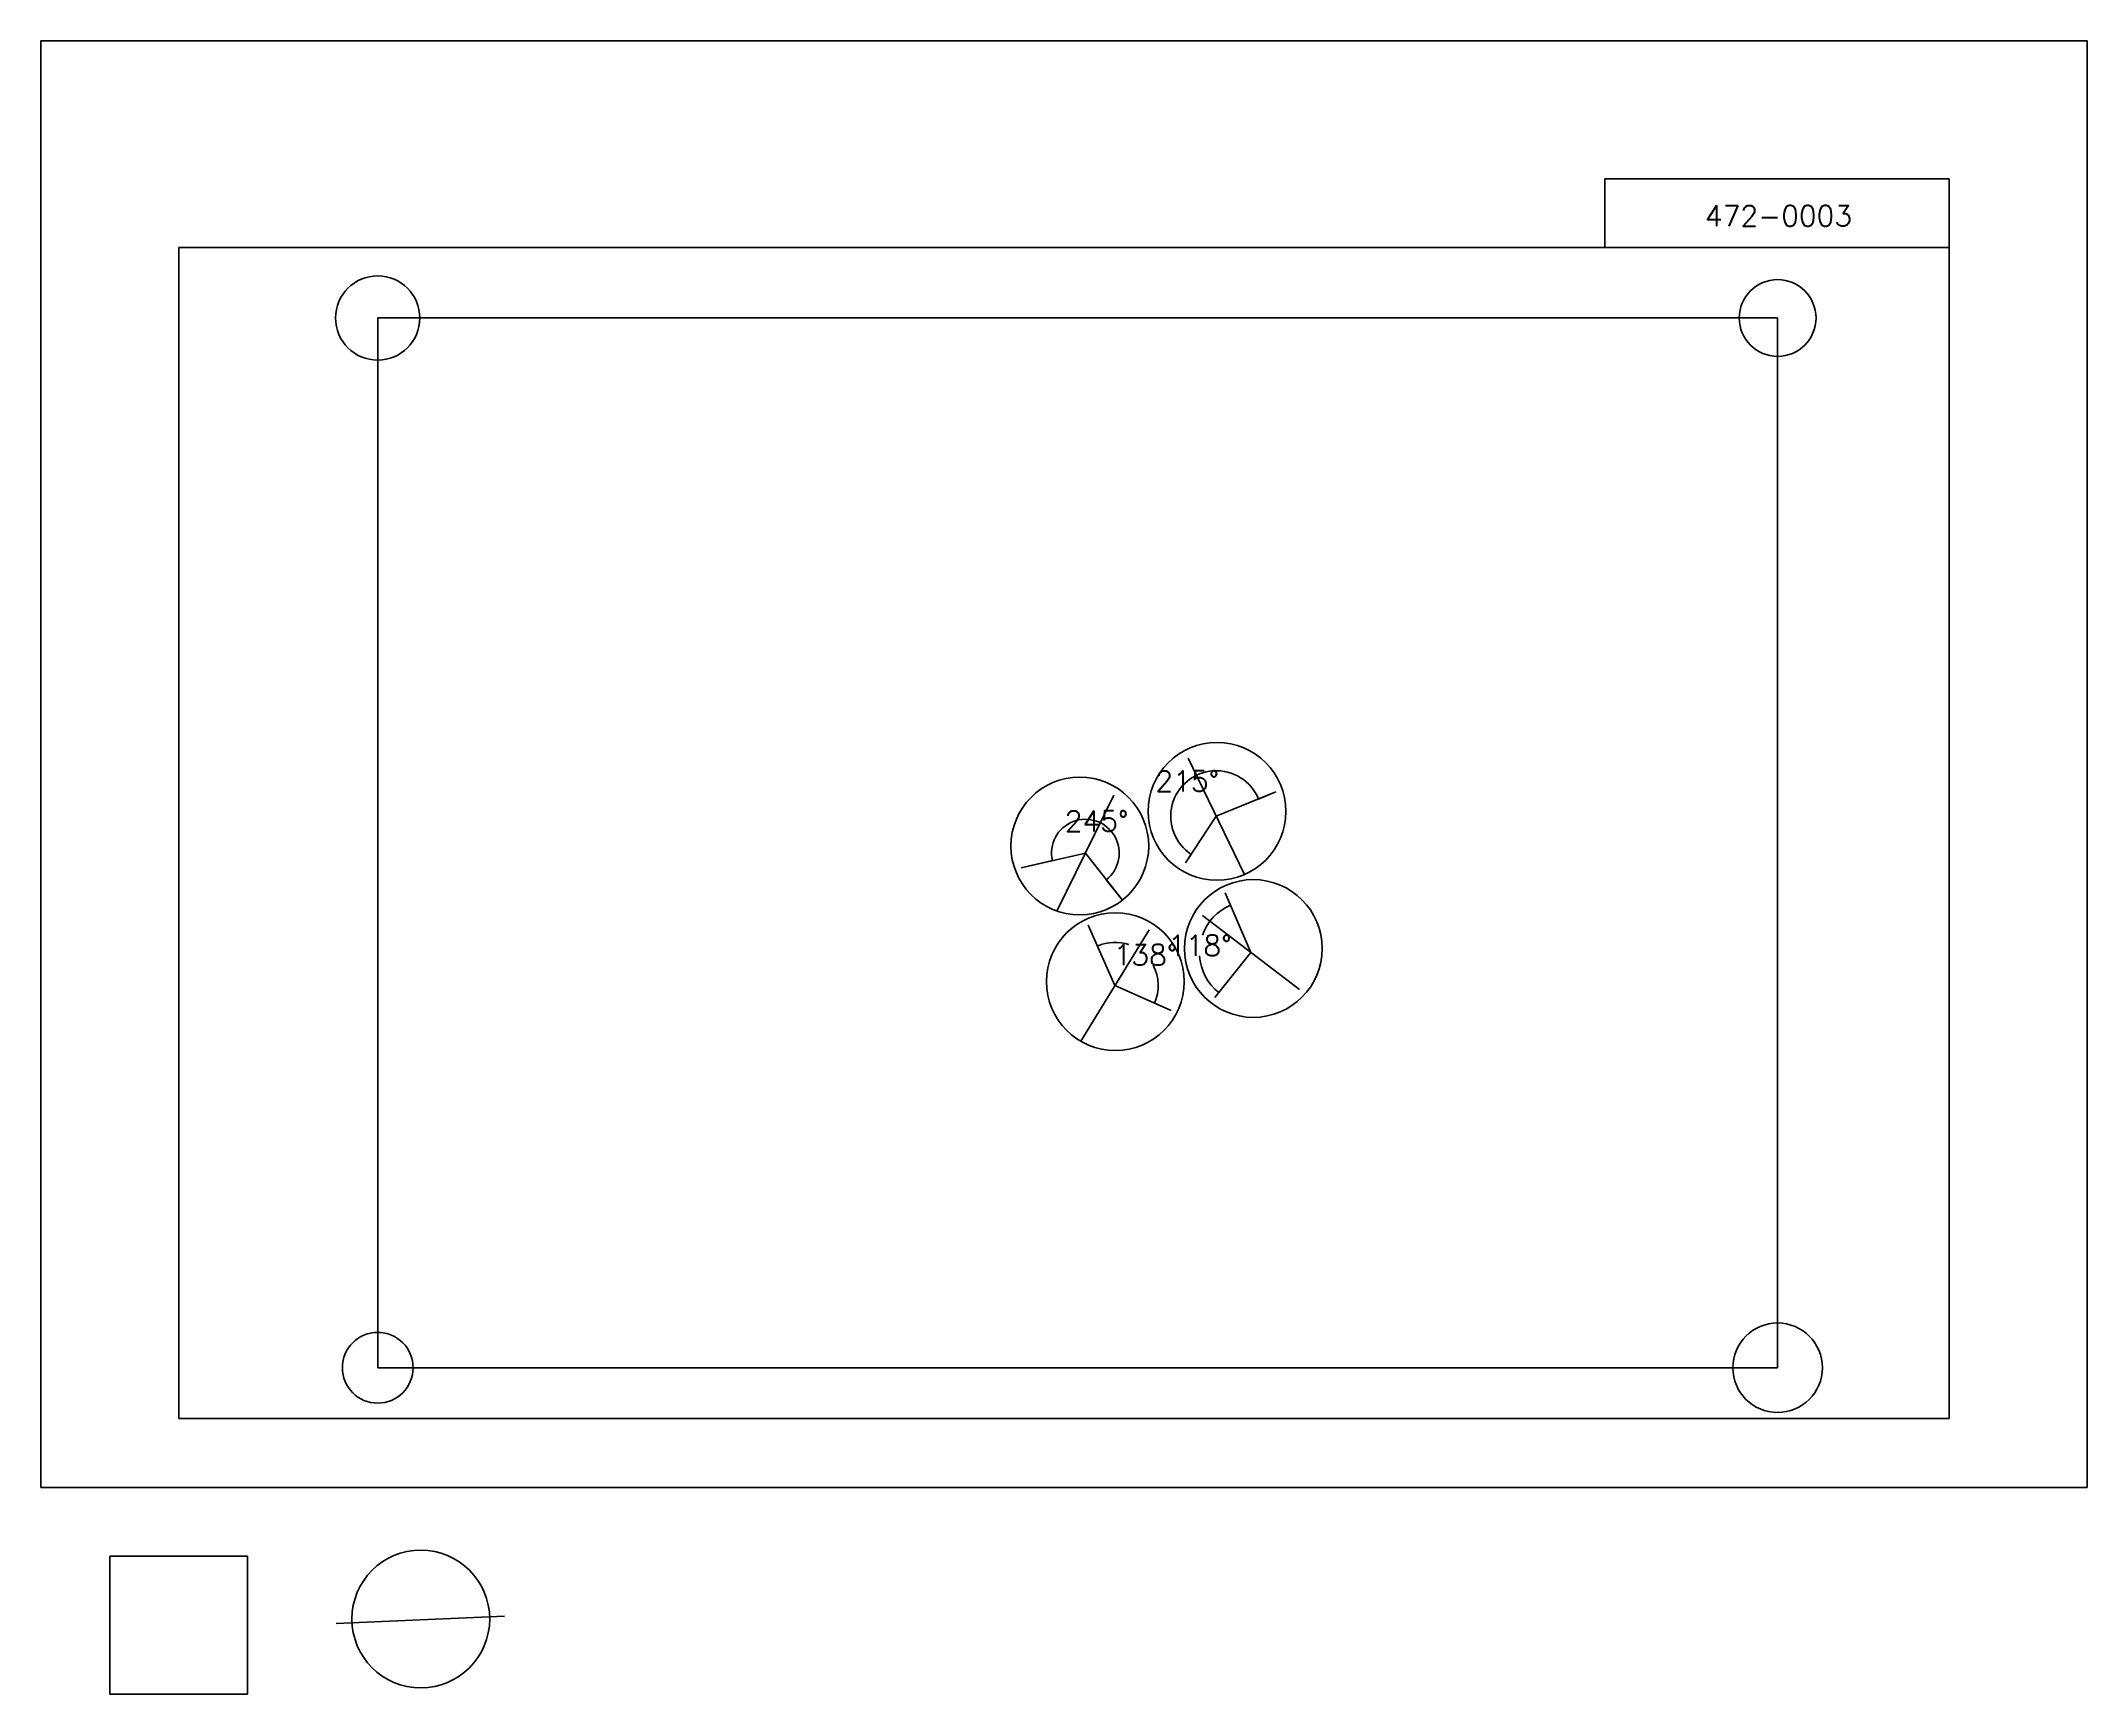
# Model space of a CAD drawing. Extents: x 0 to 1485000, y -150000 to 1050000.
import ezdxf

# ---------------------------------------------------------------- set-up
doc = ezdxf.new("R2010")
doc.units = 0
doc.header["$MEASUREMENT"] = 0
doc.layers.get('0').update_dxf_attribs({"linetype": 'CONTINUOUS'})
doc.layers.get('Defpoints').update_dxf_attribs({"linetype": 'CONTINUOUS'})
for name, color, linetype in [('_0-0_', 7, 'CONTINUOUS'), ('_0-1_V-nasSTD', 7, 'CONTINUOUS'), ('_0-2_番号', 7, 'CONTINUOUS'), ('ADD_LINE', 7, 'CONTINUOUS'), ('文字', 7, 'CONTINUOUS'), ('画像', 7, 'CONTINUOUS')]:
    doc.layers.add(name, color=color, linetype=linetype)
doc.styles.get("Standard").update_dxf_attribs({"font": 'txt', "height": 15000, "bigfont": 'bigfont.shx'})
doc.dimstyles.get("Standard").update_dxf_attribs({"dimtxt": 0.18, "dimasz": 0.18, "dimexe": 0.18, "dimexo": 0.0625, "dimgap": 0.09, "dimtad": 0, "dimtih": 1, "dimtoh": 1, "dimdec": 4, "dimzin": 0, "dimdsep": 46, "dimtxsty": 'Standard', "dimcen": 0.09, "dimadec": 0, "dimazin": 0, "dimtfac": 1, "dimtdec": 4, "dimtofl": 0, "dimtmove": 0, "dimatfit": 3, "dimfxl": 1, "dimtolj": 1, "dimtzin": 0, "dimarcsym": 0})
picture_1 = doc.add_image_def('image1.jpg', size_in_pixel=(800, 600))

# ---------------------------------------------------------------- blocks, each defined once
blk = doc.blocks.new('-000-CCURVE_ORG002')
at = {"layer": '_0-0_', "color": 5, "linetype": 'Continuous'}
for p, q in [((30, -10), (10, -10)), ((10, -10), (10, -30)), ((30, -30), (30, -10)), ((10, -30), (30, -30))]:
    blk.add_line(p, q, dxfattribs=at)
blk = doc.blocks.new('-008-$$ATRU$$11$$背景色$$色$$0_0_0')
at = {"layer": '_0-2_番号'}
blk.add_blockref('-000-CCURVE_ORG002', (0, 0), dxfattribs=at)
blk = doc.blocks.new('*D41')
at = {"layer": '_0-0_', "color": 0, "linetype": 'Continuous', "lineweight": -2}
for p, q in [((711325, 449784), (734053, 454973)), ((784901, 426266), (773196, 441138))]:
    blk.add_line(p, q, dxfattribs=at)
blk.add_arc((758003, 460442), 24566, 308.205452, 192.861352, dxfattribs=at)
at = {"layer": '_0-0_', "color": 0}
for points in [[(734053, 454974), (734053, 454974), (734053, 454973)], [(773196, 441138), (773196, 441138), (773196, 441138)]]:
    blk.add_solid(points, dxfattribs=at)
at = {"layer": 'Defpoints', "color": 0}
for p in [(758003, 460442), (779329, 472635), (711325, 449784), (784901, 426266)]:
    blk.add_point(p, dxfattribs=at)
at = {"layer": '_0-0_', "color": 0, "linetype": 'Continuous', "insert": (766190, 483604), "char_height": 15000, "attachment_point": 5}
blk.add_mtext('\\A1;245%%d', dxfattribs=at)
blk = doc.blocks.new('*D42')
at = {"layer": '_0-0_', "color": 0, "linetype": 'Continuous', "lineweight": -2}
for p, q in [((896348, 504822), (883666, 499653)), ((830771, 453297), (834866, 459527))]:
    blk.add_line(p, q, dxfattribs=at)
blk.add_arc((853036, 487167), 33078, 22.177395, 236.679779, dxfattribs=at)
at = {"layer": '_0-0_', "color": 0}
for points in [[(883666, 499653), (883666, 499653), (883666, 499653)], [(834866, 459527), (834866, 459527), (834866, 459527)]]:
    blk.add_solid(points, dxfattribs=at)
at = {"layer": 'Defpoints', "color": 0}
for p in [(850914, 520177), (896348, 504822), (853036, 487167), (830770, 453297)]:
    blk.add_point(p, dxfattribs=at)
at = {"layer": '_0-0_', "color": 0, "linetype": 'Continuous', "insert": (832028, 512717), "char_height": 15000, "attachment_point": 5}
blk.add_mtext('\\A1;215%%d', dxfattribs=at)
blk = doc.blocks.new('*D43')
at = {"layer": '_0-0_', "color": 0, "linetype": 'Continuous', "lineweight": -2}
for p, q in [((759923, 408212), (766739, 392945)), ((820231, 346147), (808121, 351556))]:
    blk.add_line(p, q, dxfattribs=at)
for start, end in [(71.157722, 114.056841), (335.933361, 27.883899)]:
    blk.add_arc((779511, 364334), 31333, start, end, dxfattribs=at)
at = {"layer": '_0-0_', "color": 0}
for points in [[(766739, 392945), (766739, 392945), (766738, 392945)], [(808121, 351556), (808121, 351556), (808121, 351556)]]:
    blk.add_solid(points, dxfattribs=at)
at = {"layer": 'Defpoints', "color": 0}
for p in [(759923, 408212), (808568, 376058), (779511, 364334), (820231, 346147)]:
    blk.add_point(p, dxfattribs=at)
at = {"layer": '_0-0_', "color": 0, "linetype": 'Continuous', "insert": (801669, 386488), "char_height": 15000, "attachment_point": 5}
blk.add_mtext('\\A1;138%%d', dxfattribs=at)
blk = doc.blocks.new('*D44')
at = {"layer": '_0-0_', "color": 0, "linetype": 'Continuous', "lineweight": -2}
for p, q in [((859461, 431633), (863352, 422635)), ((851850, 355516), (854769, 359148))]:
    blk.add_line(p, q, dxfattribs=at)
for start, end in [(113.385331, 160.458032), (183.815418, 231.215682)]:
    blk.add_arc((878198, 388304), 37403, start, end, dxfattribs=at)
at = {"layer": '_0-0_', "color": 0}
for points in [[(863352, 422635), (863352, 422635), (863352, 422635)], [(854768, 359148), (854768, 359148), (854769, 359148)]]:
    blk.add_solid(points, dxfattribs=at)
at = {"layer": 'Defpoints', "color": 0}
for p in [(859461, 431633), (844972, 405482), (878198, 388304), (851850, 355516)]:
    blk.add_point(p, dxfattribs=at)
at = {"layer": '_0-0_', "color": 0, "linetype": 'Continuous', "insert": (841131, 393316), "char_height": 15000, "attachment_point": 5}
blk.add_mtext('\\A1;118%%d', dxfattribs=at)

msp = doc.modelspace()

# ---------------------------------------------------------------- linework, layer by layer
at = {"color": 5, "linetype": 'Continuous'}
for centre, radius in [((244424.4, 848880.595), 30579.2687), ((1260424.4, 848880.595), 27848.33235), ((1260424.4, 86880.595), 32483.49996), ((244424.4, 86880.595), 25672.78835)]:
    msp.add_circle(centre, radius, dxfattribs=at)
at = {"layer": '_0-1_V-nasSTD', "color": 7, "linetype": 'Continuous'}
for p, q in [((1485000, 1050000), (0, 1050000)), ((0, 1050000), (0, 0)), ((1485000, 1050000), (0, 1050000)), ((0, 1050000), (0, 0)), ((1485000, 0), (1485000, 1050000)), ((1485000, 0), (1485000, 1050000)), ((1135000, 950000), (1135000, 900000)), ((1135000, 950000), (1385000, 950000)), ((1385000, 950000), (1385000, 900000)), ((1385000, 900000), (100000, 900000)), ((100000, 900000), (100000, 50000)), ((1385000, 50000), (1385000, 900000)), ((100000, 50000), (1385000, 50000)), ((0, 0), (1485000, 0)), ((0, 0), (1485000, 0))]:
    msp.add_line(p, q, dxfattribs=at)
at = {"layer": 'ADD_LINE', "color": 1, "linetype": 'Continuous'}
for p, q in [((832527, 529414.5), (873544.76998, 444919.81005)), ((737345.84596, 418403.18371), (778659.5, 502480.5)), ((754600.82709, 323968.17092), (804422, 404699)), ((843066.5, 415238.5), (913328.5, 361370.5)), ((214262.32302, -98799.56876), (336470.78129, -93322.43898))]:
    msp.add_line(p, q, dxfattribs=at)
at = {"layer": 'ADD_LINE', "color": 5, "linetype": 'Continuous'}
for p, q in [((853035.88499, 487167.15503), (896348.5, 504822.5)), ((853035.88499, 487167.15503), (830770.5, 453297)), ((711325, 449784), (758002.67298, 460441.84186)), ((758002.67298, 460441.84186), (784901.37066, 426265.87117)), ((878197.5, 388304.5), (859461, 431633)), ((779511.41355, 364333.58546), (759923, 408212)), ((878197.5, 388304.5), (851849.5, 355515.5)), ((779511.41355, 364333.58546), (820231, 346147))]:
    msp.add_line(p, q, dxfattribs=at)
at = {"layer": 'ADD_LINE', "color": 5, "linetype": 'ByBlock'}
for centre in [(853516, 490733), (753977.5, 465556), (879864, 391195), (779740.5, 367188.5), (275704.61091, -95468.83904)]:
    msp.add_circle(centre, 50000, dxfattribs=at)

# ---------------------------------------------------------------- block references
at = {"layer": '_0-0_', "xscale": 5000, "yscale": 5000, "zscale": 5000}
msp.add_blockref('-008-$$ATRU$$11$$背景色$$色$$0_0_0', (0, 0), dxfattribs=at)

# ---------------------------------------------------------------- texts
at = {"layer": '文字', "linetype": 'Continuous'}
msp.add_text('472-0003', height=15000, dxfattribs=at).set_placement((1207698.06436, 915464.91089))

# ---------------------------------------------------------------- dimensions: what is measured, and where the dimension line sits
at = {"layer": '_0-0_', "color": 5, "linetype": 'Continuous'}
for base, center, p1, p2, picture, middle in [((850913.9414, 520176.54467), (853035.88499, 487167.15503), (830770.5, 453297), (896348.5, 504822.5), '*D42', (832027.82241, 512716.78821)), ((779329.35739, 472634.64079), (758002.67298, 460441.84186), (711325, 449784), (784901.37066, 426265.87117), '*D41', (766189.61442, 483603.95513)), ((844971.71789, 405481.50414), (878197.5, 388304.5), (851849.5, 355515.5), (859461, 431633), '*D44', (841131.47711, 393315.68903)), ((808568.37589, 376058.26781), (779511.41355, 364333.58546), (759923, 408212), (820231, 346147), '*D43', (801669.29157, 386487.6749))]:
    dim = msp.add_angular_dim_3p(base=base, center=center, p1=p1, p2=p2, dimstyle='Standard', override={"dimtmove": 2}, dxfattribs=at)
    dim.commit()
    dim.dimension.update_dxf_attribs({"geometry": picture, "text_midpoint": middle})

# ---------------------------------------------------------------- pictures from other files: only their frames are drawn
at = {"layer": '画像', "color": 5, "linetype": 'Continuous'}
image = msp.add_image(picture_1, insert=(244424.4, 86880.595), size_in_units=(1016000, 762000), dxfattribs=at)
image.dxf.flags = 7

doc.saveas('drawing.dxf')
